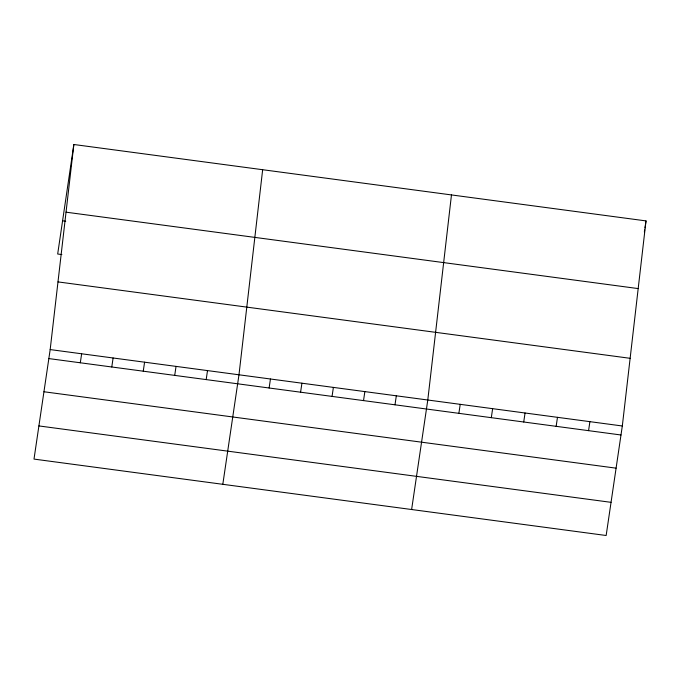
<?xml version="1.0" encoding="UTF-8"?>
<svg xmlns="http://www.w3.org/2000/svg" width="680" height="680" viewBox="0 0 680 680"><rect width="100%" height="100%" fill="white"/><g stroke="black" fill="none" stroke-linecap="round" stroke-linejoin="round"><path stroke-width="1.02" d="M50.175 349.579L73.848 144.5L646 220.906L622.319 425.986L606.152 535.5L34 459.094L50.175 349.579L622.319 425.986M262.659 169.711L238.977 374.799L222.81 484.304M451.469 194.93L427.788 400.01L411.621 509.524M73.848 144.5L57.681 254.014L61.872 254.575M80.308 362.788L81.642 353.787M111.775 366.988L113.109 357.986M143.25 371.195L144.577 362.194M174.718 375.394L176.043 366.392M206.184 379.593L207.51 370.591M269.118 388L270.453 378.998M300.585 392.207L301.92 383.205M332.061 396.406L333.387 387.404M363.528 400.605L364.854 391.603M394.995 404.812L396.321 395.811M458.881 413.346L460.215 404.337M491.308 417.673L492.635 408.671M523.727 422L525.053 412.998M556.146 426.334L557.481 417.333M588.574 430.661L589.9 421.659M644.368 231.982L644.674 229.908M644.963 227.91L646 220.906M66.036 212.177L638.188 288.583M62.577 220.847L65.722 221.263M57.987 281.902L630.139 358.309M48.841 358.581L620.993 434.988M43.945 391.756L616.097 468.163M38.896 425.926L611.048 502.333"/></g></svg>
